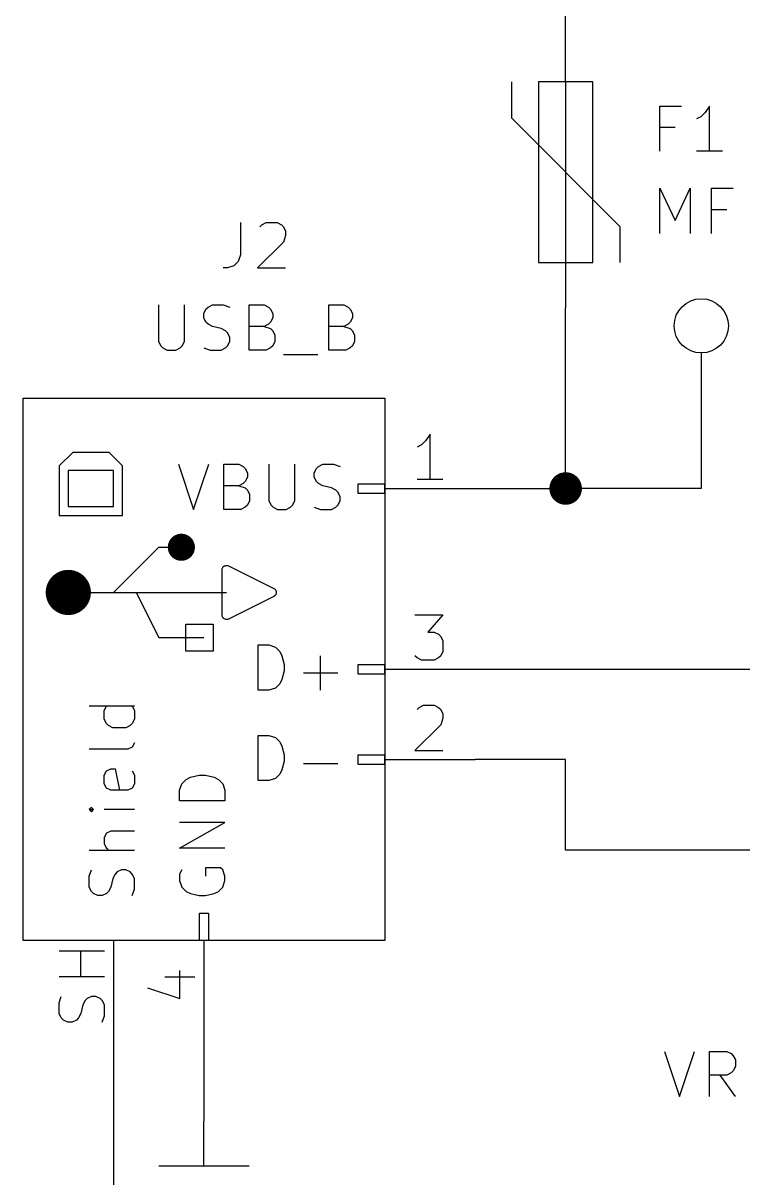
# Model space of a CAD drawing. Header units: millimetres. Extents: x 10 to 287, y -200 to -10.
# Drawn here: x 67.31 to 87.53, y -122.25 to -89.79 of the extents above; entities that cross this region are included whole.
import ezdxf

# ---------------------------------------------------------------- set-up
doc = ezdxf.new("R2010")
doc.units = ezdxf.units.MM
for name, color, linetype in [('GREENSIXTYFIVE', 129, 'CONTINUOUS'), ('LIGHTGREEN', 92, 'CONTINUOUS'), ('LIGHTRED', 12, 'CONTINUOUS'), ('RED', 14, 'CONTINUOUS'), ('WHITE', 250, 'CONTINUOUS')]:
    doc.layers.add(name, color=color, linetype=linetype)

msp = doc.modelspace()

# ---------------------------------------------------------------- linework, layer by layer
at = {"layer": 'GREENSIXTYFIVE', "linetype": 'CONTINUOUS'}
for p, q in [((85.1987, -93.3908), (85.1987, -92.1208)), ((85.1987, -92.1208), (85.8035, -92.1208)), ((85.1987, -93.3908), (85.1987, -92.1208)), ((85.1987, -92.1208), (85.8035, -92.1208)), ((86.5897, -92.1208), (86.4688, -92.3023)), ((86.5897, -92.1208), (86.4688, -92.3023)), ((86.5897, -93.3908), (86.5897, -92.1208)), ((86.5897, -93.3908), (86.5897, -92.1208)), ((86.3478, -92.4232), (86.2269, -92.4837)), ((86.3478, -92.4232), (86.2269, -92.4837)), ((86.4688, -92.3023), (86.3478, -92.4232)), ((86.4688, -92.3023), (86.3478, -92.4232)), ((85.6221, -92.7256), (85.1987, -92.7256)), ((85.6221, -92.7256), (85.1987, -92.7256)), ((86.9526, -93.3908), (86.2269, -93.3908)), ((86.9526, -93.3908), (86.2269, -93.3908)), ((85.1987, -95.7022), (85.1987, -94.4322)), ((85.1987, -94.4322), (85.6221, -95.3394)), ((85.1987, -95.7022), (85.1987, -94.4322)), ((85.1987, -94.4322), (85.6221, -95.3394)), ((85.6221, -95.3394), (86.0454, -94.4322)), ((85.6221, -95.3394), (86.0454, -94.4322)), ((86.0454, -94.4322), (86.0454, -95.7022)), ((86.0454, -94.4322), (86.0454, -95.7022)), ((86.6501, -95.7022), (86.6501, -94.4322)), ((86.6501, -94.4322), (87.2549, -94.4322)), ((86.6501, -95.7022), (86.6501, -94.4322)), ((86.6501, -94.4322), (87.2549, -94.4322)), ((87.0735, -95.037), (86.6501, -95.037)), ((87.0735, -95.037), (86.6501, -95.037)), ((73.4145, -95.3974), (73.4145, -96.3046)), ((73.4145, -95.3974), (73.4145, -96.3046)), ((74.0192, -95.4579), (74.1402, -95.3974)), ((74.0192, -95.4579), (74.1402, -95.3974)), ((74.1402, -95.3974), (74.4426, -95.3974)), ((74.1402, -95.3974), (74.4426, -95.3974)), ((74.4426, -95.3974), (74.5635, -95.4579)), ((74.4426, -95.3974), (74.5635, -95.4579)), ((73.9588, -95.5184), (74.0192, -95.4579)), ((73.9588, -95.5184), (74.0192, -95.4579)), ((74.5635, -95.4579), (74.624, -95.5184)), ((74.5635, -95.4579), (74.624, -95.5184)), ((74.624, -95.5184), (74.6845, -95.6393)), ((74.624, -95.5184), (74.6845, -95.6393)), ((74.6845, -95.6393), (74.6845, -95.7603)), ((74.6845, -95.6393), (74.6845, -95.7603)), ((74.624, -95.9417), (73.8983, -96.6674)), ((74.624, -95.9417), (73.8983, -96.6674)), ((74.6845, -95.7603), (74.624, -95.9417)), ((74.6845, -95.7603), (74.624, -95.9417)), ((73.4145, -96.3046), (73.354, -96.486)), ((73.4145, -96.3046), (73.354, -96.486)), ((73.0516, -96.6674), (72.9307, -96.6674)), ((73.0516, -96.6674), (72.9307, -96.6674)), ((73.2331, -96.607), (73.0516, -96.6674)), ((73.2331, -96.607), (73.0516, -96.6674)), ((73.354, -96.486), (73.2331, -96.607)), ((73.354, -96.486), (73.2331, -96.607)), ((73.8983, -96.6674), (74.6845, -96.6674)), ((73.8983, -96.6674), (74.6845, -96.6674)), ((71.1163, -97.7088), (71.1163, -98.7369)), ((71.1163, -97.7088), (71.1163, -98.7369)), ((71.842, -98.7369), (71.842, -97.7088)), ((71.842, -98.7369), (71.842, -97.7088)), ((72.3864, -97.9507), (72.4468, -97.8298)), ((72.3864, -97.9507), (72.4468, -97.8298)), ((72.3864, -98.0717), (72.3864, -97.9507)), ((72.3864, -98.0717), (72.3864, -97.9507)), ((72.4468, -97.8298), (72.5073, -97.7693)), ((72.4468, -97.8298), (72.5073, -97.7693)), ((72.5073, -97.7693), (72.6283, -97.7088)), ((72.5073, -97.7693), (72.6283, -97.7088)), ((72.6283, -97.7088), (72.9306, -97.7088)), ((72.6283, -97.7088), (72.9306, -97.7088)), ((72.9306, -97.7088), (73.1121, -97.7693)), ((72.9306, -97.7088), (73.1121, -97.7693)), ((73.6563, -98.9788), (73.6563, -97.7088)), ((73.6563, -97.7088), (74.0797, -97.7088)), ((73.6563, -98.9788), (73.6563, -97.7088)), ((73.6563, -97.7088), (74.0797, -97.7088)), ((74.0797, -97.7088), (74.2006, -97.7693)), ((74.0797, -97.7088), (74.2006, -97.7693)), ((74.2006, -97.7693), (74.2611, -97.8298)), ((74.2006, -97.7693), (74.2611, -97.8298)), ((74.2611, -97.8298), (74.3216, -97.9507)), ((74.2611, -97.8298), (74.3216, -97.9507)), ((74.3216, -97.9507), (74.3216, -98.0717)), ((74.3216, -97.9507), (74.3216, -98.0717)), ((75.8939, -98.9788), (75.8939, -97.7088)), ((75.8939, -97.7088), (76.3173, -97.7088)), ((75.8939, -98.9788), (75.8939, -97.7088)), ((75.8939, -97.7088), (76.3173, -97.7088)), ((76.3173, -97.7088), (76.4382, -97.7693)), ((76.3173, -97.7088), (76.4382, -97.7693)), ((76.4382, -97.7693), (76.4987, -97.8298)), ((76.4382, -97.7693), (76.4987, -97.8298)), ((76.4987, -97.8298), (76.5592, -97.9507)), ((76.4987, -97.8298), (76.5592, -97.9507)), ((76.5592, -97.9507), (76.5592, -98.0717)), ((76.5592, -97.9507), (76.5592, -98.0717)), ((72.4468, -98.1926), (72.3864, -98.0717)), ((72.4468, -98.1926), (72.3864, -98.0717)), ((72.5073, -98.2531), (72.4468, -98.1926)), ((72.5073, -98.2531), (72.4468, -98.1926)), ((72.6283, -98.3136), (72.5073, -98.2531)), ((72.6283, -98.3136), (72.5073, -98.2531)), ((72.8702, -98.3741), (72.6283, -98.3136)), ((72.8702, -98.3741), (72.6283, -98.3136)), ((74.0797, -98.3136), (73.6563, -98.3136)), ((74.0797, -98.3136), (73.6563, -98.3136)), ((74.2006, -98.2531), (74.0797, -98.3136)), ((74.2006, -98.2531), (74.0797, -98.3136)), ((74.0797, -98.3136), (74.2611, -98.3741)), ((74.0797, -98.3136), (74.2611, -98.3741)), ((74.2611, -98.1926), (74.2006, -98.2531)), ((74.2611, -98.1926), (74.2006, -98.2531)), ((74.3216, -98.0717), (74.2611, -98.1926)), ((74.3216, -98.0717), (74.2611, -98.1926)), ((76.3173, -98.3136), (75.8939, -98.3136)), ((76.3173, -98.3136), (75.8939, -98.3136)), ((76.4382, -98.2531), (76.3173, -98.3136)), ((76.4382, -98.2531), (76.3173, -98.3136)), ((76.3173, -98.3136), (76.4987, -98.3741)), ((76.3173, -98.3136), (76.4987, -98.3741)), ((76.4987, -98.1926), (76.4382, -98.2531)), ((76.4987, -98.1926), (76.4382, -98.2531)), ((76.5592, -98.0717), (76.4987, -98.1926)), ((76.5592, -98.0717), (76.4987, -98.1926)), ((72.9911, -98.4345), (72.8702, -98.3741)), ((72.9911, -98.4345), (72.8702, -98.3741)), ((73.0516, -98.495), (72.9911, -98.4345)), ((73.0516, -98.495), (72.9911, -98.4345)), ((73.1121, -98.616), (73.0516, -98.495)), ((73.1121, -98.616), (73.0516, -98.495)), ((73.1121, -98.7369), (73.1121, -98.616)), ((73.1121, -98.7369), (73.1121, -98.616)), ((74.2611, -98.3741), (74.3216, -98.4345)), ((74.2611, -98.3741), (74.3216, -98.4345)), ((74.3216, -98.4345), (74.382, -98.5555)), ((74.3216, -98.4345), (74.382, -98.5555)), ((74.382, -98.5555), (74.382, -98.7369)), ((74.382, -98.5555), (74.382, -98.7369)), ((76.4987, -98.3741), (76.5592, -98.4345)), ((76.4987, -98.3741), (76.5592, -98.4345)), ((76.5592, -98.4345), (76.6196, -98.5555)), ((76.5592, -98.4345), (76.6196, -98.5555)), ((76.6196, -98.5555), (76.6196, -98.7369)), ((76.6196, -98.5555), (76.6196, -98.7369)), ((71.1163, -98.7369), (71.1768, -98.8579)), ((71.1163, -98.7369), (71.1768, -98.8579)), ((71.1768, -98.8579), (71.2373, -98.9184)), ((71.1768, -98.8579), (71.2373, -98.9184)), ((71.2373, -98.9184), (71.3582, -98.9788)), ((71.2373, -98.9184), (71.3582, -98.9788)), ((71.3582, -98.9788), (71.6001, -98.9788)), ((71.3582, -98.9788), (71.6001, -98.9788)), ((71.6001, -98.9788), (71.7211, -98.9184)), ((71.6001, -98.9788), (71.7211, -98.9184)), ((71.7211, -98.9184), (71.7816, -98.8579)), ((71.7211, -98.9184), (71.7816, -98.8579)), ((71.7816, -98.8579), (71.842, -98.7369)), ((71.7816, -98.8579), (71.842, -98.7369)), ((72.3864, -98.9184), (72.5678, -98.9788)), ((72.3864, -98.9184), (72.5678, -98.9788)), ((72.5678, -98.9788), (72.8702, -98.9788)), ((72.5678, -98.9788), (72.8702, -98.9788)), ((72.8702, -98.9788), (72.9911, -98.9184)), ((72.8702, -98.9788), (72.9911, -98.9184)), ((72.9911, -98.9184), (73.0516, -98.8579)), ((72.9911, -98.9184), (73.0516, -98.8579)), ((73.0516, -98.8579), (73.1121, -98.7369)), ((73.0516, -98.8579), (73.1121, -98.7369)), ((74.1401, -98.9788), (73.6563, -98.9788)), ((74.1401, -98.9788), (73.6563, -98.9788)), ((74.2611, -98.9184), (74.1401, -98.9788)), ((74.2611, -98.9184), (74.1401, -98.9788)), ((74.3216, -98.8579), (74.2611, -98.9184)), ((74.3216, -98.8579), (74.2611, -98.9184)), ((74.382, -98.7369), (74.3216, -98.8579)), ((74.382, -98.7369), (74.3216, -98.8579)), ((76.3777, -98.9788), (75.8939, -98.9788)), ((76.3777, -98.9788), (75.8939, -98.9788)), ((76.4987, -98.9184), (76.3777, -98.9788)), ((76.4987, -98.9184), (76.3777, -98.9788)), ((76.5592, -98.8579), (76.4987, -98.9184)), ((76.5592, -98.8579), (76.4987, -98.9184)), ((76.6196, -98.7369), (76.5592, -98.8579)), ((76.6196, -98.7369), (76.5592, -98.8579)), ((74.624, -99.0998), (75.5916, -99.0998)), ((74.624, -99.0998), (75.5916, -99.0998)), ((71.6763, -102.1875), (72.0996, -103.4575)), ((71.6763, -102.1875), (72.0996, -103.4575)), ((72.0996, -103.4575), (72.523, -102.1875)), ((72.0996, -103.4575), (72.523, -102.1875)), ((72.9463, -103.4575), (72.9463, -102.1875)), ((72.9463, -102.1875), (73.3697, -102.1875)), ((72.9463, -103.4575), (72.9463, -102.1875)), ((72.9463, -102.1875), (73.3697, -102.1875)), ((73.3697, -102.1875), (73.4906, -102.248)), ((73.3697, -102.1875), (73.4906, -102.248)), ((74.2163, -102.1875), (74.2163, -103.2156)), ((74.2163, -102.1875), (74.2163, -103.2156)), ((74.942, -103.2156), (74.942, -102.1875)), ((74.942, -103.2156), (74.942, -102.1875)), ((75.6073, -102.248), (75.7283, -102.1875)), ((75.6073, -102.248), (75.7283, -102.1875)), ((75.7283, -102.1875), (76.0306, -102.1875)), ((75.7283, -102.1875), (76.0306, -102.1875)), ((76.0306, -102.1875), (76.2121, -102.248)), ((76.0306, -102.1875), (76.2121, -102.248)), ((73.4906, -102.248), (73.5511, -102.3085)), ((73.4906, -102.248), (73.5511, -102.3085)), ((73.5511, -102.3085), (73.6116, -102.4294)), ((73.5511, -102.3085), (73.6116, -102.4294)), ((73.6116, -102.5504), (73.5511, -102.6713)), ((73.6116, -102.5504), (73.5511, -102.6713)), ((73.6116, -102.4294), (73.6116, -102.5504)), ((73.6116, -102.4294), (73.6116, -102.5504)), ((75.4864, -102.4294), (75.5468, -102.3085)), ((75.4864, -102.4294), (75.5468, -102.3085)), ((75.4864, -102.5504), (75.4864, -102.4294)), ((75.4864, -102.5504), (75.4864, -102.4294)), ((75.5468, -102.6713), (75.4864, -102.5504)), ((75.5468, -102.6713), (75.4864, -102.5504)), ((75.5468, -102.3085), (75.6073, -102.248)), ((75.5468, -102.3085), (75.6073, -102.248)), ((73.3697, -102.7923), (72.9463, -102.7923)), ((73.3697, -102.7923), (72.9463, -102.7923)), ((73.4906, -102.7318), (73.3697, -102.7923)), ((73.4906, -102.7318), (73.3697, -102.7923)), ((73.3697, -102.7923), (73.5511, -102.8528)), ((73.3697, -102.7923), (73.5511, -102.8528)), ((73.5511, -102.6713), (73.4906, -102.7318)), ((73.5511, -102.6713), (73.4906, -102.7318)), ((73.5511, -102.8528), (73.6116, -102.9132)), ((73.5511, -102.8528), (73.6116, -102.9132)), ((75.6073, -102.7318), (75.5468, -102.6713)), ((75.6073, -102.7318), (75.5468, -102.6713)), ((75.7283, -102.7923), (75.6073, -102.7318)), ((75.7283, -102.7923), (75.6073, -102.7318)), ((75.9702, -102.8528), (75.7283, -102.7923)), ((75.9702, -102.8528), (75.7283, -102.7923)), ((76.0911, -102.9132), (75.9702, -102.8528)), ((76.0911, -102.9132), (75.9702, -102.8528)), ((73.6116, -102.9132), (73.672, -103.0342)), ((73.6116, -102.9132), (73.672, -103.0342)), ((73.672, -103.0342), (73.672, -103.2156)), ((73.672, -103.0342), (73.672, -103.2156)), ((76.1516, -102.9737), (76.0911, -102.9132)), ((76.1516, -102.9737), (76.0911, -102.9132)), ((76.2121, -103.0947), (76.1516, -102.9737)), ((76.2121, -103.0947), (76.1516, -102.9737)), ((76.2121, -103.2156), (76.2121, -103.0947)), ((76.2121, -103.2156), (76.2121, -103.0947)), ((73.4301, -103.4575), (72.9463, -103.4575)), ((73.4301, -103.4575), (72.9463, -103.4575)), ((73.5511, -103.3971), (73.4301, -103.4575)), ((73.5511, -103.3971), (73.4301, -103.4575)), ((73.6116, -103.3366), (73.5511, -103.3971)), ((73.6116, -103.3366), (73.5511, -103.3971)), ((73.672, -103.2156), (73.6116, -103.3366)), ((73.672, -103.2156), (73.6116, -103.3366)), ((74.2163, -103.2156), (74.2768, -103.3366)), ((74.2163, -103.2156), (74.2768, -103.3366)), ((74.2768, -103.3366), (74.3373, -103.3971)), ((74.2768, -103.3366), (74.3373, -103.3971)), ((74.3373, -103.3971), (74.4582, -103.4575)), ((74.3373, -103.3971), (74.4582, -103.4575)), ((74.4582, -103.4575), (74.7001, -103.4575)), ((74.4582, -103.4575), (74.7001, -103.4575)), ((74.7001, -103.4575), (74.8211, -103.3971)), ((74.7001, -103.4575), (74.8211, -103.3971)), ((74.8211, -103.3971), (74.8816, -103.3366)), ((74.8211, -103.3971), (74.8816, -103.3366)), ((74.8816, -103.3366), (74.942, -103.2156)), ((74.8816, -103.3366), (74.942, -103.2156)), ((75.4864, -103.3971), (75.6678, -103.4575)), ((75.4864, -103.3971), (75.6678, -103.4575)), ((75.6678, -103.4575), (75.9702, -103.4575)), ((75.6678, -103.4575), (75.9702, -103.4575)), ((75.9702, -103.4575), (76.0911, -103.3971)), ((75.9702, -103.4575), (76.0911, -103.3971)), ((76.0911, -103.3971), (76.1516, -103.3366)), ((76.0911, -103.3971), (76.1516, -103.3366)), ((76.1516, -103.3366), (76.2121, -103.2156)), ((76.1516, -103.3366), (76.2121, -103.2156)), ((73.9139, -108.5375), (73.9139, -107.2675)), ((73.9139, -107.2675), (74.2163, -107.2675)), ((73.9139, -108.5375), (73.9139, -107.2675)), ((73.9139, -107.2675), (74.2163, -107.2675)), ((74.2163, -107.2675), (74.3977, -107.328)), ((74.2163, -107.2675), (74.3977, -107.328)), ((74.3977, -107.328), (74.5187, -107.449)), ((74.3977, -107.328), (74.5187, -107.449)), ((74.5187, -107.449), (74.5792, -107.5699)), ((74.5187, -107.449), (74.5792, -107.5699)), ((74.5792, -107.5699), (74.6396, -107.8118)), ((74.5792, -107.5699), (74.6396, -107.8118)), ((75.6677, -108.5375), (75.6677, -107.5699)), ((75.6677, -108.5375), (75.6677, -107.5699)), ((74.6396, -107.9932), (74.5792, -108.2351)), ((74.6396, -107.9932), (74.5792, -108.2351)), ((74.6396, -107.8118), (74.6396, -107.9932)), ((74.6396, -107.8118), (74.6396, -107.9932)), ((75.1839, -108.0537), (76.1516, -108.0537)), ((75.1839, -108.0537), (76.1516, -108.0537)), ((74.5187, -108.3561), (74.3977, -108.4771)), ((74.5187, -108.3561), (74.3977, -108.4771)), ((74.5792, -108.2351), (74.5187, -108.3561)), ((74.5792, -108.2351), (74.5187, -108.3561)), ((74.2163, -108.5375), (73.9139, -108.5375)), ((74.2163, -108.5375), (73.9139, -108.5375)), ((74.3977, -108.4771), (74.2163, -108.5375)), ((74.3977, -108.4771), (74.2163, -108.5375)), ((70.4375, -108.9902), (69.1675, -108.9902)), ((70.4375, -108.9902), (69.1675, -108.9902)), ((69.5909, -109.1111), (69.6513, -108.9902)), ((69.5909, -109.1111), (69.6513, -108.9902)), ((70.3771, -108.9902), (70.4375, -109.1111)), ((70.3771, -108.9902), (70.4375, -109.1111)), ((69.5909, -109.353), (69.5909, -109.1111)), ((69.5909, -109.353), (69.5909, -109.1111)), ((69.6513, -109.474), (69.5909, -109.353)), ((69.6513, -109.474), (69.5909, -109.353)), ((70.4375, -109.353), (70.3771, -109.474)), ((70.4375, -109.353), (70.3771, -109.474)), ((70.4375, -109.1111), (70.4375, -109.353)), ((70.4375, -109.1111), (70.4375, -109.353)), ((69.7118, -109.5345), (69.6513, -109.474)), ((69.7118, -109.5345), (69.6513, -109.474)), ((69.8328, -109.5949), (69.7118, -109.5345)), ((69.8328, -109.5949), (69.7118, -109.5345)), ((70.1956, -109.5949), (69.8328, -109.5949)), ((70.1956, -109.5949), (69.8328, -109.5949)), ((70.3166, -109.5345), (70.1956, -109.5949)), ((70.3166, -109.5345), (70.1956, -109.5949)), ((70.3771, -109.474), (70.3166, -109.5345)), ((70.3771, -109.474), (70.3166, -109.5345)), ((70.4375, -110.0182), (70.3771, -110.1392)), ((70.4375, -110.0182), (70.3771, -110.1392)), ((73.9139, -111.0775), (73.9139, -109.8075)), ((73.9139, -109.8075), (74.2163, -109.8075)), ((73.9139, -111.0775), (73.9139, -109.8075)), ((73.9139, -109.8075), (74.2163, -109.8075)), ((74.2163, -109.8075), (74.3977, -109.868)), ((74.2163, -109.8075), (74.3977, -109.868)), ((74.3977, -109.868), (74.5187, -109.989)), ((74.3977, -109.868), (74.5187, -109.989)), ((74.5187, -109.989), (74.5792, -110.1099)), ((74.5187, -109.989), (74.5792, -110.1099)), ((70.2561, -110.1997), (69.1675, -110.1997)), ((70.2561, -110.1997), (69.1675, -110.1997)), ((70.3771, -110.1392), (70.2561, -110.1997)), ((70.3771, -110.1392), (70.2561, -110.1997)), ((74.5792, -110.1099), (74.6396, -110.3518)), ((74.5792, -110.1099), (74.6396, -110.3518)), ((74.6396, -110.5332), (74.5792, -110.7751)), ((74.6396, -110.5332), (74.5792, -110.7751)), ((74.6396, -110.3518), (74.6396, -110.5332)), ((74.6396, -110.3518), (74.6396, -110.5332)), ((75.1839, -110.5937), (76.1516, -110.5937)), ((75.1839, -110.5937), (76.1516, -110.5937)), ((69.5909, -110.9254), (69.6513, -110.8045)), ((69.5909, -110.9254), (69.6513, -110.8045)), ((69.5909, -111.1673), (69.5909, -110.9254)), ((69.5909, -111.1673), (69.5909, -110.9254)), ((69.6513, -110.8045), (69.7723, -110.744)), ((69.6513, -110.8045), (69.7723, -110.744)), ((69.7723, -110.744), (69.8932, -110.744)), ((69.7723, -110.744), (69.8932, -110.744)), ((69.8932, -110.744), (70.0142, -111.3487)), ((69.8932, -110.744), (70.0142, -111.3487)), ((70.3771, -110.8045), (70.4375, -110.9254)), ((70.3771, -110.8045), (70.4375, -110.9254)), ((70.4375, -110.9254), (70.4375, -111.1673)), ((70.4375, -110.9254), (70.4375, -111.1673)), ((71.889, -111.0463), (72.0099, -110.9858)), ((71.889, -111.0463), (72.0099, -110.9858)), ((72.0099, -110.9858), (72.2518, -110.9254)), ((72.0099, -110.9858), (72.2518, -110.9254)), ((72.2518, -110.9254), (72.4332, -110.9254)), ((72.2518, -110.9254), (72.4332, -110.9254)), ((72.4332, -110.9254), (72.6751, -110.9858)), ((72.4332, -110.9254), (72.6751, -110.9858)), ((72.6751, -110.9858), (72.7961, -111.0463)), ((72.6751, -110.9858), (72.7961, -111.0463)), ((74.5187, -110.8961), (74.3977, -111.0171)), ((74.5187, -110.8961), (74.3977, -111.0171)), ((74.5792, -110.7751), (74.5187, -110.8961)), ((74.5792, -110.7751), (74.5187, -110.8961)), ((69.6513, -111.2883), (69.5909, -111.1673)), ((69.6513, -111.2883), (69.5909, -111.1673)), ((69.7723, -111.3487), (69.6513, -111.2883)), ((69.7723, -111.3487), (69.6513, -111.2883)), ((70.3771, -111.2883), (70.2561, -111.3487)), ((70.3771, -111.2883), (70.2561, -111.3487)), ((70.4375, -111.1673), (70.3771, -111.2883)), ((70.4375, -111.1673), (70.3771, -111.2883)), ((71.7075, -111.3487), (71.768, -111.1673)), ((71.7075, -111.3487), (71.768, -111.1673)), ((71.768, -111.1673), (71.889, -111.0463)), ((71.768, -111.1673), (71.889, -111.0463)), ((72.7961, -111.0463), (72.9171, -111.1673)), ((72.7961, -111.0463), (72.9171, -111.1673)), ((72.9171, -111.1673), (72.9775, -111.3487)), ((72.9171, -111.1673), (72.9775, -111.3487)), ((74.2163, -111.0775), (73.9139, -111.0775)), ((74.2163, -111.0775), (73.9139, -111.0775)), ((74.3977, -111.0171), (74.2163, -111.0775)), ((74.3977, -111.0171), (74.2163, -111.0775)), ((70.2561, -111.3487), (69.7723, -111.3487)), ((70.2561, -111.3487), (69.7723, -111.3487)), ((71.7075, -111.6511), (71.7075, -111.3487)), ((71.7075, -111.6511), (71.7075, -111.3487)), ((72.9775, -111.3487), (72.9775, -111.6511)), ((72.9775, -111.3487), (72.9775, -111.6511)), ((69.228, -111.8326), (69.1675, -111.8931)), ((69.228, -111.8326), (69.1675, -111.8931)), ((69.1675, -111.8931), (69.228, -111.9535)), ((69.1675, -111.8931), (69.2885, -111.8931)), ((69.1675, -111.8931), (69.228, -111.9535)), ((69.1675, -111.8931), (69.2885, -111.8931)), ((69.2885, -111.8931), (69.228, -111.8326)), ((69.2885, -111.8931), (69.228, -111.8326)), ((69.228, -111.9535), (69.2885, -111.8931)), ((69.228, -111.9535), (69.2885, -111.8931)), ((70.4375, -111.8931), (69.5909, -111.8931)), ((70.4375, -111.8931), (69.5909, -111.8931)), ((72.9775, -111.6511), (71.7075, -111.6511)), ((72.9775, -111.6511), (71.7075, -111.6511)), ((71.7075, -112.9816), (72.9775, -112.2559)), ((72.9775, -112.2559), (71.7075, -112.2559)), ((71.7075, -112.9816), (72.9775, -112.2559)), ((72.9775, -112.2559), (71.7075, -112.2559)), ((69.6513, -112.5583), (69.5909, -112.6792)), ((69.6513, -112.5583), (69.5909, -112.6792)), ((69.7723, -112.4978), (69.6513, -112.5583)), ((69.7723, -112.4978), (69.6513, -112.5583)), ((70.4375, -112.4978), (69.7723, -112.4978)), ((70.4375, -112.4978), (69.7723, -112.4978)), ((69.5909, -112.6792), (69.5909, -112.8606)), ((69.5909, -112.6792), (69.5909, -112.8606)), ((69.5909, -112.8606), (69.6513, -112.9816)), ((69.5909, -112.8606), (69.6513, -112.9816)), ((70.4375, -113.0421), (69.1675, -113.0421)), ((70.4375, -113.0421), (69.1675, -113.0421)), ((69.6513, -112.9816), (69.7118, -113.0421)), ((69.6513, -112.9816), (69.7118, -113.0421)), ((72.9775, -112.9816), (71.7075, -112.9816)), ((72.9775, -112.9816), (71.7075, -112.9816)), ((69.1675, -113.7678), (69.228, -113.5863)), ((69.1675, -113.7678), (69.228, -113.5863)), ((70.0747, -113.5863), (69.9537, -113.6468)), ((70.0747, -113.5863), (69.9537, -113.6468)), ((70.1956, -113.5863), (70.0747, -113.5863)), ((70.1956, -113.5863), (70.0747, -113.5863)), ((70.3166, -113.6468), (70.1956, -113.5863)), ((70.3166, -113.6468), (70.1956, -113.5863)), ((71.768, -113.5863), (71.7075, -113.7073)), ((71.768, -113.5863), (71.7075, -113.7073)), ((72.8566, -113.5259), (72.4332, -113.5259)), ((72.4332, -113.5259), (72.4332, -113.7678)), ((72.8566, -113.5259), (72.4332, -113.5259)), ((72.4332, -113.5259), (72.4332, -113.7678)), ((72.9171, -113.5863), (72.8566, -113.5259)), ((72.9171, -113.5863), (72.8566, -113.5259)), ((72.9775, -113.7678), (72.9171, -113.5863)), ((72.9775, -113.7678), (72.9171, -113.5863)), ((69.1675, -114.0701), (69.1675, -113.7678)), ((69.1675, -114.0701), (69.1675, -113.7678)), ((69.8328, -113.8282), (69.7723, -114.0701)), ((69.8328, -113.8282), (69.7723, -114.0701)), ((69.8932, -113.7073), (69.8328, -113.8282)), ((69.8932, -113.7073), (69.8328, -113.8282)), ((69.9537, -113.6468), (69.8932, -113.7073)), ((69.9537, -113.6468), (69.8932, -113.7073)), ((70.3771, -113.7073), (70.3166, -113.6468)), ((70.3771, -113.7073), (70.3166, -113.6468)), ((70.4375, -113.8282), (70.3771, -113.7073)), ((70.4375, -113.8282), (70.3771, -113.7073)), ((70.4375, -114.1306), (70.4375, -113.8282)), ((70.4375, -114.1306), (70.4375, -113.8282)), ((71.7075, -113.7073), (71.7075, -113.8887)), ((71.7075, -113.7073), (71.7075, -113.8887)), ((71.7075, -113.8887), (71.768, -114.0701)), ((71.7075, -113.8887), (71.768, -114.0701)), ((72.9171, -114.0701), (72.9775, -113.8887)), ((72.9171, -114.0701), (72.9775, -113.8887)), ((72.9775, -113.8887), (72.9775, -113.7678)), ((72.9775, -113.8887), (72.9775, -113.7678)), ((69.228, -114.1911), (69.1675, -114.0701)), ((69.228, -114.1911), (69.1675, -114.0701)), ((69.2885, -114.2516), (69.228, -114.1911)), ((69.2885, -114.2516), (69.228, -114.1911)), ((69.7118, -114.1911), (69.6513, -114.2516)), ((69.7118, -114.1911), (69.6513, -114.2516)), ((69.7723, -114.0701), (69.7118, -114.1911)), ((69.7723, -114.0701), (69.7118, -114.1911)), ((70.3771, -114.312), (70.4375, -114.1306)), ((70.3771, -114.312), (70.4375, -114.1306)), ((71.768, -114.0701), (71.889, -114.1911)), ((71.768, -114.0701), (71.889, -114.1911)), ((71.889, -114.1911), (72.0099, -114.2516)), ((71.889, -114.1911), (72.0099, -114.2516)), ((72.6751, -114.2516), (72.7961, -114.1911)), ((72.6751, -114.2516), (72.7961, -114.1911)), ((72.7961, -114.1911), (72.9171, -114.0701)), ((72.7961, -114.1911), (72.9171, -114.0701)), ((69.4094, -114.312), (69.2885, -114.2516)), ((69.4094, -114.312), (69.2885, -114.2516)), ((69.5304, -114.312), (69.4094, -114.312)), ((69.5304, -114.312), (69.4094, -114.312)), ((69.6513, -114.2516), (69.5304, -114.312)), ((69.6513, -114.2516), (69.5304, -114.312)), ((72.0099, -114.2516), (72.2518, -114.312)), ((72.0099, -114.2516), (72.2518, -114.312)), ((72.2518, -114.312), (72.4332, -114.312)), ((72.2518, -114.312), (72.4332, -114.312)), ((72.4332, -114.312), (72.6751, -114.2516)), ((72.4332, -114.312), (72.6751, -114.2516)), ((85.3221, -118.6892), (85.7454, -119.9592)), ((85.3221, -118.6892), (85.7454, -119.9592)), ((85.7454, -119.9592), (86.1688, -118.6892)), ((85.7454, -119.9592), (86.1688, -118.6892)), ((86.5921, -119.9592), (86.5921, -118.6892)), ((86.5921, -118.6892), (87.0759, -118.6892)), ((86.5921, -119.9592), (86.5921, -118.6892)), ((86.5921, -118.6892), (87.0759, -118.6892)), ((87.0759, -118.6892), (87.1969, -118.7497)), ((87.0759, -118.6892), (87.1969, -118.7497)), ((87.1969, -118.7497), (87.2574, -118.8102)), ((87.1969, -118.7497), (87.2574, -118.8102)), ((87.2574, -118.8102), (87.3178, -118.9311)), ((87.2574, -118.8102), (87.3178, -118.9311)), ((87.3178, -119.1126), (87.2574, -119.2335)), ((87.3178, -119.1126), (87.2574, -119.2335)), ((87.3178, -118.9311), (87.3178, -119.1126)), ((87.3178, -118.9311), (87.3178, -119.1126)), ((87.0759, -119.3545), (86.5921, -119.3545)), ((87.0759, -119.3545), (86.5921, -119.3545)), ((87.3178, -119.9592), (86.8945, -119.3545)), ((87.3178, -119.9592), (86.8945, -119.3545)), ((87.1969, -119.294), (87.0759, -119.3545)), ((87.1969, -119.294), (87.0759, -119.3545)), ((87.2574, -119.2335), (87.1969, -119.294)), ((87.2574, -119.2335), (87.1969, -119.294))]:
    msp.add_line(p, q, dxfattribs=at)
at = {"layer": 'LIGHTGREEN', "linetype": 'CONTINUOUS'}
for p, q in [((82.55, -90.17), (82.55, -88.9)), ((82.55, -102.87), (82.55, -97.79)), ((86.36, -101.6), (86.36, -102.87)), ((80.01, -102.87), (82.55, -102.87)), ((86.36, -102.87), (82.55, -102.87)), ((80.01, -107.95), (91.44, -107.95)), ((82.55, -110.49), (80.01, -110.49)), ((82.55, -113.03), (82.55, -110.49)), ((100.33, -113.03), (82.55, -113.03)), ((69.85, -118.11), (69.85, -125.73)), ((72.39, -118.11), (72.39, -120.65))]:
    msp.add_line(p, q, dxfattribs=at)
at = {"layer": 'LIGHTGREEN', "const_width": 0.4572}
msp.add_lwpolyline([(82.3214, -102.87, 1), (82.7786, -102.87, 1)], format="xyb", close=True, dxfattribs=at)
at = {"layer": 'LIGHTRED', "linetype": 'CONTINUOUS'}
for p, q in [((78.6191, -101.5244), (78.4981, -101.6453)), ((78.6191, -101.5244), (78.4981, -101.6453)), ((78.74, -101.3429), (78.6191, -101.5244)), ((78.74, -101.3429), (78.6191, -101.5244)), ((78.74, -102.6129), (78.74, -101.3429)), ((78.74, -102.6129), (78.74, -101.3429)), ((78.4981, -101.6453), (78.3772, -101.7058)), ((78.4981, -101.6453), (78.3772, -101.7058)), ((79.1029, -102.6129), (78.3772, -102.6129)), ((79.1029, -102.6129), (78.3772, -102.6129)), ((78.3167, -106.4229), (79.1029, -106.4229)), ((78.3167, -106.4229), (79.1029, -106.4229)), ((79.1029, -106.4229), (78.6795, -106.9067)), ((79.1029, -106.4229), (78.6795, -106.9067)), ((78.6795, -106.9067), (78.861, -106.9067)), ((78.6795, -106.9067), (78.861, -106.9067)), ((78.861, -106.9067), (78.9819, -106.9672)), ((78.861, -106.9067), (78.9819, -106.9672)), ((78.9819, -106.9672), (79.0424, -107.0277)), ((78.9819, -106.9672), (79.0424, -107.0277)), ((79.0424, -107.0277), (79.1029, -107.1486)), ((79.0424, -107.0277), (79.1029, -107.1486)), ((79.1029, -107.1486), (79.1029, -107.451)), ((79.1029, -107.1486), (79.1029, -107.451)), ((78.3772, -107.6325), (78.3167, -107.572)), ((78.3772, -107.6325), (78.3167, -107.572)), ((78.4981, -107.6929), (78.3772, -107.6325)), ((78.4981, -107.6929), (78.3772, -107.6325)), ((78.861, -107.6929), (78.4981, -107.6929)), ((78.861, -107.6929), (78.4981, -107.6929)), ((78.9819, -107.6325), (78.861, -107.6929)), ((78.9819, -107.6325), (78.861, -107.6929)), ((79.0424, -107.572), (78.9819, -107.6325)), ((79.0424, -107.572), (78.9819, -107.6325)), ((79.1029, -107.451), (79.0424, -107.572)), ((79.1029, -107.451), (79.0424, -107.572)), ((78.3772, -109.0839), (78.4376, -109.0234)), ((78.3772, -109.0839), (78.4376, -109.0234)), ((78.4376, -109.0234), (78.5586, -108.9629)), ((78.4376, -109.0234), (78.5586, -108.9629)), ((78.5586, -108.9629), (78.861, -108.9629)), ((78.5586, -108.9629), (78.861, -108.9629)), ((78.861, -108.9629), (78.9819, -109.0234)), ((78.861, -108.9629), (78.9819, -109.0234)), ((78.9819, -109.0234), (79.0424, -109.0839)), ((78.9819, -109.0234), (79.0424, -109.0839)), ((79.0424, -109.0839), (79.1029, -109.2048)), ((79.0424, -109.0839), (79.1029, -109.2048)), ((79.1029, -109.3258), (79.0424, -109.5072)), ((79.1029, -109.3258), (79.0424, -109.5072)), ((79.1029, -109.2048), (79.1029, -109.3258)), ((79.1029, -109.2048), (79.1029, -109.3258)), ((79.0424, -109.5072), (78.3167, -110.2329)), ((79.0424, -109.5072), (78.3167, -110.2329)), ((78.3167, -110.2329), (79.1029, -110.2329)), ((78.3167, -110.2329), (79.1029, -110.2329)), ((69.5929, -115.8724), (68.3229, -115.8724)), ((69.5929, -115.8724), (68.3229, -115.8724)), ((68.9277, -116.5981), (68.9277, -115.8724)), ((68.9277, -116.5981), (68.9277, -115.8724)), ((71.7096, -117.2027), (71.7096, -116.4166)), ((71.7096, -117.2027), (71.7096, -116.4166)), ((69.5929, -116.5981), (68.3229, -116.5981)), ((69.5929, -116.5981), (68.3229, -116.5981)), ((71.2863, -116.598), (72.1329, -116.598)), ((71.2863, -116.598), (72.1329, -116.598)), ((68.3229, -117.3238), (68.3834, -117.1423)), ((68.3229, -117.3238), (68.3834, -117.1423)), ((69.2301, -117.1423), (69.1091, -117.2028)), ((69.2301, -117.1423), (69.1091, -117.2028)), ((69.351, -117.1423), (69.2301, -117.1423)), ((69.351, -117.1423), (69.2301, -117.1423)), ((69.472, -117.2028), (69.351, -117.1423)), ((69.472, -117.2028), (69.351, -117.1423)), ((70.8025, -116.9004), (71.7096, -117.2027)), ((70.8025, -116.9004), (71.7096, -117.2027)), ((68.3229, -117.6261), (68.3229, -117.3238)), ((68.3229, -117.6261), (68.3229, -117.3238)), ((68.9882, -117.3842), (68.9277, -117.6261)), ((68.9882, -117.3842), (68.9277, -117.6261)), ((69.0486, -117.2633), (68.9882, -117.3842)), ((69.0486, -117.2633), (68.9882, -117.3842)), ((69.1091, -117.2028), (69.0486, -117.2633)), ((69.1091, -117.2028), (69.0486, -117.2633)), ((69.5325, -117.2633), (69.472, -117.2028)), ((69.5325, -117.2633), (69.472, -117.2028)), ((69.5929, -117.3842), (69.5325, -117.2633)), ((69.5929, -117.3842), (69.5325, -117.2633)), ((69.5929, -117.6866), (69.5929, -117.3842)), ((69.5929, -117.6866), (69.5929, -117.3842)), ((68.3834, -117.7471), (68.3229, -117.6261)), ((68.3834, -117.7471), (68.3229, -117.6261)), ((68.4439, -117.8076), (68.3834, -117.7471)), ((68.4439, -117.8076), (68.3834, -117.7471)), ((68.5648, -117.868), (68.4439, -117.8076)), ((68.5648, -117.868), (68.4439, -117.8076)), ((68.8067, -117.8076), (68.6858, -117.868)), ((68.8067, -117.8076), (68.6858, -117.868)), ((68.8672, -117.7471), (68.8067, -117.8076)), ((68.8672, -117.7471), (68.8067, -117.8076)), ((68.9277, -117.6261), (68.8672, -117.7471)), ((68.9277, -117.6261), (68.8672, -117.7471)), ((69.5325, -117.868), (69.5929, -117.6866)), ((69.5325, -117.868), (69.5929, -117.6866)), ((68.6858, -117.868), (68.5648, -117.868)), ((68.6858, -117.868), (68.5648, -117.868))]:
    msp.add_line(p, q, dxfattribs=at)
at = {"layer": 'RED', "linetype": 'CONTINUOUS'}
for p, q in [((82.55, -91.44), (82.55, -90.17)), ((82.55, -91.44), (82.55, -90.17)), ((81.026, -91.44), (81.026, -92.456)), ((81.788, -91.44), (81.788, -96.52)), ((83.312, -91.44), (81.788, -91.44)), ((82.55, -91.44), (82.55, -96.52)), ((83.312, -96.52), (83.312, -91.44)), ((81.026, -92.456), (84.074, -95.504)), ((84.074, -95.504), (84.074, -96.52)), ((81.788, -96.52), (83.312, -96.52)), ((82.55, -96.52), (82.55, -97.79)), ((82.55, -96.52), (82.55, -97.79)), ((86.36, -99.06), (86.36, -101.6)), ((86.36, -99.06), (86.36, -101.6)), ((67.31, -115.57), (67.31, -100.33)), ((67.31, -100.33), (77.47, -100.33)), ((77.47, -100.33), (77.47, -115.57)), ((68.707, -101.854), (68.326, -102.235)), ((69.723, -101.854), (68.707, -101.854)), ((70.104, -102.235), (69.723, -101.854)), ((68.326, -102.235), (68.326, -103.632)), ((70.104, -103.632), (70.104, -102.235)), ((68.58, -102.362), (68.58, -103.378)), ((69.85, -102.362), (68.58, -102.362)), ((69.85, -103.378), (69.85, -102.362)), ((77.47, -102.743), (76.708, -102.743)), ((76.708, -102.743), (76.708, -102.997)), ((77.47, -102.997), (77.47, -102.743)), ((77.47, -102.87), (80.01, -102.87)), ((77.47, -102.87), (80.01, -102.87)), ((76.708, -102.997), (77.47, -102.997)), ((68.58, -103.378), (69.85, -103.378)), ((68.326, -103.632), (70.104, -103.632)), ((69.85, -105.791), (71.12, -104.521)), ((71.12, -104.521), (71.755, -104.521)), ((72.898, -105.156), (72.9004, -105.1312)), ((72.898, -106.426), (72.898, -105.156)), ((72.9004, -105.1312), (72.9021, -105.1268)), ((72.9021, -105.1268), (72.9025, -105.1225)), ((72.9025, -105.1225), (72.9115, -105.1042)), ((72.9115, -105.1042), (72.9194, -105.0854)), ((72.9194, -105.0854), (72.9225, -105.0822)), ((72.9225, -105.0822), (72.9246, -105.0781)), ((72.9246, -105.0781), (72.9403, -105.0644)), ((72.9403, -105.0644), (72.9544, -105.0504)), ((72.9544, -105.0504), (72.9585, -105.0486)), ((72.9585, -105.0486), (72.9621, -105.0456)), ((72.9621, -105.0456), (72.9814, -105.0391)), ((72.9814, -105.0391), (73.0002, -105.0314)), ((73.0002, -105.0314), (73.0049, -105.0314)), ((73.0049, -105.0314), (73.0091, -105.03)), ((73.0091, -105.03), (73.0289, -105.0314)), ((73.0289, -105.0314), (73.0498, -105.0314)), ((73.0498, -105.0314), (73.0541, -105.0331)), ((73.0541, -105.0331), (73.0585, -105.0335)), ((73.0585, -105.0335), (73.0818, -105.0424)), ((73.0818, -105.0424), (74.3518, -105.6774)), ((69.215, -105.791), (69.85, -105.791)), ((69.85, -105.791), (70.485, -105.791)), ((70.485, -105.791), (71.12, -107.061)), ((70.485, -105.791), (73.025, -105.791)), ((74.3518, -105.6774), (74.3558, -105.6799)), ((74.3558, -105.6799), (74.3579, -105.6806)), ((74.3579, -105.6806), (74.3604, -105.6828)), ((74.3604, -105.6828), (74.3729, -105.6906)), ((74.3729, -105.6906), (74.3833, -105.7026)), ((74.3833, -105.7026), (74.3954, -105.7131)), ((74.3954, -105.7131), (74.3994, -105.7212)), ((74.3994, -105.7212), (74.4054, -105.7281)), ((74.4054, -105.7281), (74.4104, -105.7433)), ((74.4104, -105.7433), (74.4175, -105.7575)), ((74.4175, -105.7575), (74.4181, -105.7664)), ((74.4181, -105.7664), (74.421, -105.7751)), ((74.421, -105.8069), (74.4181, -105.8155)), ((74.421, -105.7751), (74.4198, -105.791)), ((74.4198, -105.791), (74.421, -105.8069)), ((74.3518, -105.9046), (73.0818, -106.5396)), ((74.3558, -105.902), (74.3518, -105.9046)), ((74.3579, -105.9014), (74.3558, -105.902)), ((74.3604, -105.8991), (74.3579, -105.9014)), ((74.3729, -105.8914), (74.3604, -105.8991)), ((74.3833, -105.8793), (74.3729, -105.8914)), ((74.3954, -105.8689), (74.3833, -105.8793)), ((74.3994, -105.8607), (74.3954, -105.8689)), ((74.4054, -105.8539), (74.3994, -105.8607)), ((74.4104, -105.8386), (74.4054, -105.8539)), ((74.4175, -105.8245), (74.4104, -105.8386)), ((74.4181, -105.8155), (74.4175, -105.8245)), ((72.9004, -106.4508), (72.898, -106.426)), ((72.9021, -106.4551), (72.9004, -106.4508)), ((72.9025, -106.4595), (72.9021, -106.4551)), ((71.882, -107.442), (71.882, -106.68)), ((71.882, -106.68), (72.644, -106.68)), ((72.644, -106.68), (72.644, -107.442)), ((72.9115, -106.4777), (72.9025, -106.4595)), ((72.9194, -106.4966), (72.9115, -106.4777)), ((72.9225, -106.4997), (72.9194, -106.4966)), ((72.9246, -106.5039), (72.9225, -106.4997)), ((72.9403, -106.5175), (72.9246, -106.5039)), ((72.9544, -106.5316), (72.9403, -106.5175)), ((72.9585, -106.5333), (72.9544, -106.5316)), ((72.9621, -106.5364), (72.9585, -106.5333)), ((72.9814, -106.5428), (72.9621, -106.5364)), ((73.0002, -106.5506), (72.9814, -106.5428)), ((73.0049, -106.5506), (73.0002, -106.5506)), ((73.0091, -106.552), (73.0049, -106.5506)), ((73.0289, -106.5506), (73.0091, -106.552)), ((73.0498, -106.5506), (73.0289, -106.5506)), ((73.0541, -106.5488), (73.0498, -106.5506)), ((73.0585, -106.5485), (73.0541, -106.5488)), ((73.0818, -106.5396), (73.0585, -106.5485)), ((71.12, -107.061), (72.39, -107.061)), ((72.644, -107.442), (71.882, -107.442)), ((77.47, -107.823), (76.708, -107.823)), ((76.708, -107.823), (76.708, -108.077)), ((76.708, -108.077), (77.47, -108.077)), ((77.47, -108.077), (77.47, -107.823)), ((77.47, -107.95), (80.01, -107.95)), ((77.47, -107.95), (80.01, -107.95)), ((77.47, -110.363), (76.708, -110.363)), ((76.708, -110.363), (76.708, -110.617)), ((76.708, -110.617), (77.47, -110.617)), ((77.47, -110.617), (77.47, -110.363)), ((77.47, -110.49), (80.01, -110.49)), ((77.47, -110.49), (80.01, -110.49)), ((72.263, -115.57), (72.263, -114.808)), ((72.263, -114.808), (72.517, -114.808)), ((72.517, -114.808), (72.517, -115.57)), ((77.47, -115.57), (67.31, -115.57)), ((69.85, -115.57), (69.85, -118.11)), ((69.85, -115.57), (69.85, -118.11)), ((72.517, -115.57), (72.263, -115.57)), ((72.39, -115.57), (72.39, -118.11)), ((72.39, -115.57), (72.39, -118.11)), ((72.39, -121.92), (72.39, -120.65)), ((73.66, -121.92), (71.12, -121.92))]:
    msp.add_line(p, q, dxfattribs=at)
at = {"layer": 'RED'}
for points, const_width in [([(71.5645, -104.521, 1), (71.9455, -104.521, 1)], 0.381), ([(68.2625, -105.791, 1), (68.8975, -105.791, 1)], 0.635)]:
    msp.add_lwpolyline(points, format="xyb", close=True, dxfattribs=dict(at, const_width=const_width))
msp.add_circle((86.36, -98.298), 0.762, dxfattribs=at)
at = {"layer": 'WHITE', "linetype": 'CONTINUOUS'}
for p, q in [((67.31, -115.57), (67.31, -100.33)), ((67.31, -100.33), (77.47, -100.33)), ((77.47, -100.33), (77.47, -115.57)), ((77.47, -115.57), (67.31, -115.57))]:
    msp.add_line(p, q, dxfattribs=at)

doc.saveas('drawing.dxf')
